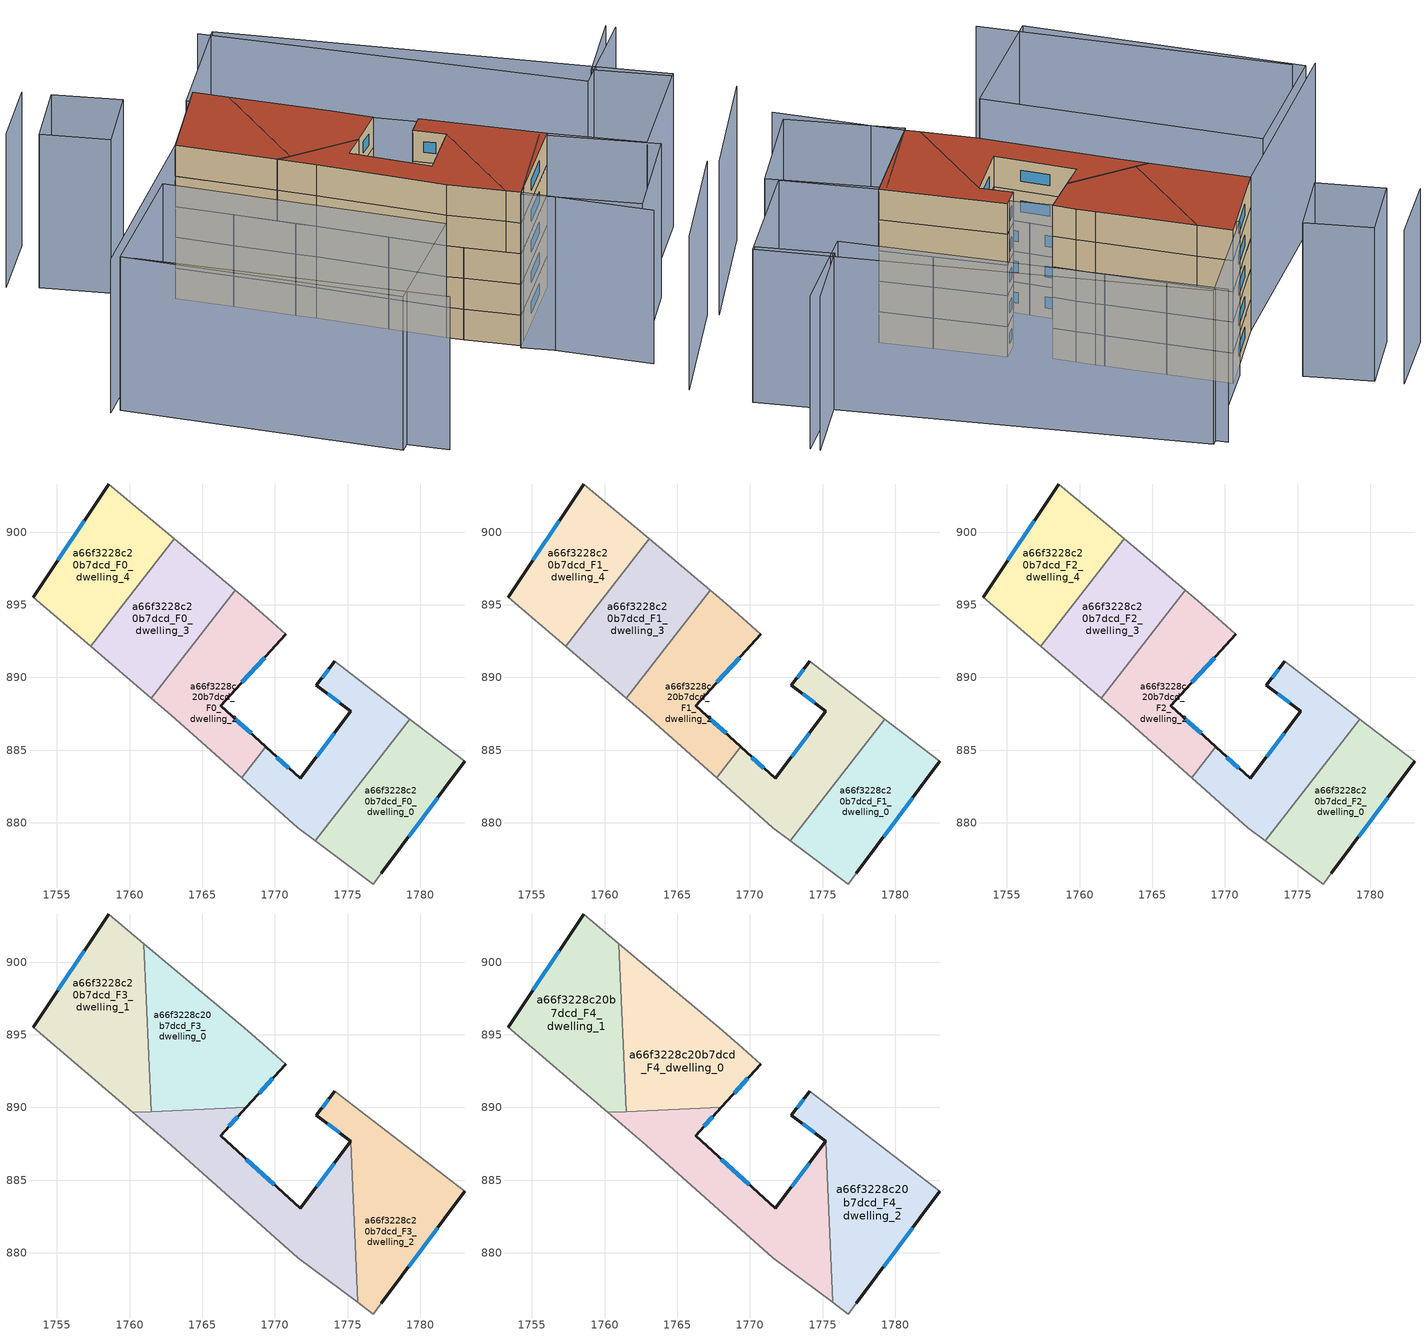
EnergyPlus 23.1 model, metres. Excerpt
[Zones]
a66f3228c20b7dcd_F0_dwelling_0
 floor ground (EU_floor_Construction): 1783.06,884.23 1777.33,876.52 1776.78,875.79 1772.77,878.77 1779.28,887.13 z0
 wall outside (EU_wall_Construction): 1777.33,876.52 1783.06,884.23 z0:3
 wall adiabatic (EU_wall_Construction): 1772.77,878.77 1776.78,875.79 1777.33,876.52 / 1783.06,884.23 1779.28,887.13 z0:3
 wall to a66f3228c20b7dcd_F0_dwelling_1 (EU_wall_Construction): 1779.28,887.13 1772.77,878.77 z0:3
 window (EU_Window_Construction): 1779.19,879.02 1781.2,881.72 z0.98:2.02
a66f3228c20b7dcd_F0_dwelling_1
 floor ground (EU_floor_Construction): 1779.28,887.13 1772.77,878.77 1771.57,879.67 1767.71,883.1 1769.37,885.22 1771.73,883.06 1775.22,887.67 1772.85,889.46 1774.11,891.12 z0
 wall outside (EU_wall_Construction): 1774.11,891.12 1772.85,889.46 1775.22,887.67 1771.73,883.06 1769.37,885.22 z0:3
 wall adiabatic (EU_wall_Construction): 1779.28,887.13 1774.11,891.12 / 1767.71,883.1 1771.57,879.67 1772.77,878.77 z0:3
 wall to a66f3228c20b7dcd_F0_dwelling_2 (EU_wall_Construction): 1769.37,885.22 1767.71,883.1 z0:3
 window (EU_Window_Construction): 1774.09,886.17 1772.87,884.56 / 1773.62,888.87 1774.45,888.25 / 1773.7,890.58 1773.26,890 / 1770.96,883.76 1770.14,884.52 z0.98:2.02
a66f3228c20b7dcd_F0_dwelling_2
 floor ground (EU_floor_Construction): 1769.21,894.37 1770.75,892.97 1766.26,888.07 1769.37,885.22 1767.71,883.1 1762.85,887.42 1761.49,888.58 1767.28,896 1767.89,895.49 z0
 wall outside (EU_wall_Construction): 1769.37,885.22 1766.26,888.07 1770.75,892.97 z0:3
 wall adiabatic (EU_wall_Construction): 1770.75,892.97 1769.21,894.37 1767.89,895.49 1767.28,896 / 1761.49,888.58 1762.85,887.42 1767.71,883.1 z0:3
 wall to a66f3228c20b7dcd_F0_dwelling_3 (EU_wall_Construction): 1767.28,896 1761.49,888.58 z0:3
 window (EU_Window_Construction): 1767.72,889.66 1769.29,891.37 / 1768.36,886.15 1767.27,887.14 z0.98:2.02
a66f3228c20b7dcd_F0_dwelling_3
 floor ground (EU_floor_Construction): 1767.28,896 1761.49,888.58 1757.31,892.15 1763.06,899.54 z0
 wall adiabatic (EU_wall_Construction): 1757.31,892.15 1761.49,888.58 / 1767.28,896 1763.06,899.54 z0:3
 wall to a66f3228c20b7dcd_F0_dwelling_4 (EU_wall_Construction): 1763.06,899.54 1757.31,892.15 z0:3
a66f3228c20b7dcd_F0_dwelling_4
 floor ground (EU_floor_Construction): 1763.06,899.54 1757.31,892.15 1753.37,895.52 1758.55,903.32 z0
 wall outside (EU_wall_Construction): 1758.55,903.32 1753.37,895.52 z0:3
 wall adiabatic (EU_wall_Construction): 1753.37,895.52 1757.31,892.15 / 1763.06,899.54 1758.55,903.32 z0:3
 window (EU_Window_Construction): 1756.87,900.78 1755.06,898.05 z0.98:2.02
a66f3228c20b7dcd_F1_dwelling_0
 floor to a66f3228c20b7dcd_F0_dwelling_0 (EU_floor_Construction): 1783.06,884.23 1777.33,876.52 1776.78,875.79 1772.77,878.77 1779.28,887.13 z3
 wall outside (EU_wall_Construction): 1777.33,876.52 1783.06,884.23 z3:6
 wall adiabatic (EU_wall_Construction): 1772.77,878.77 1776.78,875.79 1777.33,876.52 / 1783.06,884.23 1779.28,887.13 z3:6
 wall to a66f3228c20b7dcd_F1_dwelling_1 (EU_wall_Construction): 1779.28,887.13 1772.77,878.77 z3:6
 window (EU_Window_Construction): 1779.19,879.02 1781.2,881.72 z3.98:5.02
a66f3228c20b7dcd_F1_dwelling_1
 floor to a66f3228c20b7dcd_F0_dwelling_1 (EU_floor_Construction): 1779.28,887.13 1772.77,878.77 1771.57,879.67 1767.71,883.1 1769.37,885.22 1771.73,883.06 1775.22,887.67 1772.85,889.46 1774.11,891.12 z3
 wall outside (EU_wall_Construction): 1774.11,891.12 1772.85,889.46 1775.22,887.67 1771.73,883.06 1769.37,885.22 z3:6
 wall adiabatic (EU_wall_Construction): 1779.28,887.13 1774.11,891.12 / 1767.71,883.1 1771.57,879.67 1772.77,878.77 z3:6
 wall to a66f3228c20b7dcd_F1_dwelling_2 (EU_wall_Construction): 1769.37,885.22 1767.71,883.1 z3:6
 window (EU_Window_Construction): 1774.09,886.17 1772.87,884.56 / 1773.62,888.87 1774.45,888.25 / 1773.7,890.58 1773.26,890 / 1770.96,883.76 1770.14,884.52 z3.98:5.02
a66f3228c20b7dcd_F1_dwelling_2
 floor to a66f3228c20b7dcd_F0_dwelling_2 (EU_floor_Construction): 1769.21,894.37 1770.75,892.97 1766.26,888.07 1769.37,885.22 1767.71,883.1 1762.85,887.42 1761.49,888.58 1767.28,896 1767.89,895.49 z3
 wall outside (EU_wall_Construction): 1769.37,885.22 1766.26,888.07 1770.75,892.97 z3:6
 wall adiabatic (EU_wall_Construction): 1770.75,892.97 1769.21,894.37 1767.89,895.49 1767.28,896 / 1761.49,888.58 1762.85,887.42 1767.71,883.1 z3:6
 wall to a66f3228c20b7dcd_F1_dwelling_3 (EU_wall_Construction): 1767.28,896 1761.49,888.58 z3:6
 window (EU_Window_Construction): 1767.72,889.66 1769.29,891.37 / 1768.36,886.15 1767.27,887.14 z3.98:5.02
a66f3228c20b7dcd_F1_dwelling_3
 floor to a66f3228c20b7dcd_F0_dwelling_3 (EU_floor_Construction): 1767.28,896 1761.49,888.58 1757.31,892.15 1763.06,899.54 z3
 wall adiabatic (EU_wall_Construction): 1757.31,892.15 1761.49,888.58 / 1767.28,896 1763.06,899.54 z3:6
 wall to a66f3228c20b7dcd_F1_dwelling_4 (EU_wall_Construction): 1763.06,899.54 1757.31,892.15 z3:6
a66f3228c20b7dcd_F1_dwelling_4
 floor to a66f3228c20b7dcd_F0_dwelling_4 (EU_floor_Construction): 1763.06,899.54 1757.31,892.15 1753.37,895.52 1758.55,903.32 z3
 wall outside (EU_wall_Construction): 1758.55,903.32 1753.37,895.52 z3:6
 wall adiabatic (EU_wall_Construction): 1753.37,895.52 1757.31,892.15 / 1763.06,899.54 1758.55,903.32 z3:6
 window (EU_Window_Construction): 1756.87,900.78 1755.06,898.05 z3.98:5.02
a66f3228c20b7dcd_F2_dwelling_0
 floor to a66f3228c20b7dcd_F1_dwelling_0 (EU_floor_Construction): 1783.06,884.23 1777.33,876.52 1776.78,875.79 1772.77,878.77 1779.28,887.13 z6
 wall outside (EU_wall_Construction): 1777.33,876.52 1783.06,884.23 z6:9
 wall adiabatic (EU_wall_Construction): 1772.77,878.77 1776.78,875.79 1777.33,876.52 / 1783.06,884.23 1779.28,887.13 z6:9
 wall to a66f3228c20b7dcd_F2_dwelling_1 (EU_wall_Construction): 1779.28,887.13 1772.77,878.77 z6:9
 window (EU_Window_Construction): 1779.19,879.02 1781.2,881.72 z6.98:8.02
a66f3228c20b7dcd_F2_dwelling_1
 floor to a66f3228c20b7dcd_F1_dwelling_1 (EU_floor_Construction): 1779.28,887.13 1772.77,878.77 1771.57,879.67 1767.71,883.1 1769.37,885.22 1771.73,883.06 1775.22,887.67 1772.85,889.46 1774.11,891.12 z6
 wall outside (EU_wall_Construction): 1774.11,891.12 1772.85,889.46 1775.22,887.67 1771.73,883.06 1769.37,885.22 z6:9
 wall adiabatic (EU_wall_Construction): 1779.28,887.13 1774.11,891.12 / 1767.71,883.1 1771.57,879.67 1772.77,878.77 z6:9
 wall to a66f3228c20b7dcd_F2_dwelling_2 (EU_wall_Construction): 1769.37,885.22 1767.71,883.1 z6:9
 window (EU_Window_Construction): 1774.09,886.17 1772.87,884.56 / 1773.62,888.87 1774.45,888.25 / 1773.7,890.58 1773.26,890 / 1770.96,883.76 1770.14,884.52 z6.98:8.02
a66f3228c20b7dcd_F2_dwelling_2
 floor to a66f3228c20b7dcd_F1_dwelling_2 (EU_floor_Construction): 1769.21,894.37 1770.75,892.97 1766.26,888.07 1769.37,885.22 1767.71,883.1 1762.85,887.42 1761.49,888.58 1767.28,896 1767.89,895.49 z6
 wall outside (EU_wall_Construction): 1769.37,885.22 1766.26,888.07 1770.75,892.97 z6:9
 wall adiabatic (EU_wall_Construction): 1770.75,892.97 1769.21,894.37 1767.89,895.49 1767.28,896 / 1761.49,888.58 1762.85,887.42 1767.71,883.1 z6:9
 wall to a66f3228c20b7dcd_F2_dwelling_3 (EU_wall_Construction): 1767.28,896 1761.49,888.58 z6:9
 window (EU_Window_Construction): 1767.72,889.66 1769.29,891.37 / 1768.36,886.15 1767.27,887.14 z6.98:8.02
a66f3228c20b7dcd_F2_dwelling_3
 floor to a66f3228c20b7dcd_F1_dwelling_3 (EU_floor_Construction): 1767.28,896 1761.49,888.58 1757.31,892.15 1763.06,899.54 z6
 wall adiabatic (EU_wall_Construction): 1757.31,892.15 1761.49,888.58 / 1767.28,896 1763.06,899.54 z6:9
 wall to a66f3228c20b7dcd_F2_dwelling_4 (EU_wall_Construction): 1763.06,899.54 1757.31,892.15 z6:9
a66f3228c20b7dcd_F2_dwelling_4
 floor to a66f3228c20b7dcd_F1_dwelling_4 (EU_floor_Construction): 1763.06,899.54 1757.31,892.15 1753.37,895.52 1758.55,903.32 z6
 wall outside (EU_wall_Construction): 1758.55,903.32 1753.37,895.52 z6:9
 wall adiabatic (EU_wall_Construction): 1753.37,895.52 1757.31,892.15 / 1763.06,899.54 1758.55,903.32 z6:9
 window (EU_Window_Construction): 1756.87,900.78 1755.06,898.05 z6.98:8.02
a66f3228c20b7dcd_F3_dwelling_0
 floor to a66f3228c20b7dcd_F2_dwelling_3 (EU_floor_Construction): 1767.28,896 1762.42,889.76 1761.49,889.72 1761.17,897.1 1763.06,899.54 z9
 floor to a66f3228c20b7dcd_F2_dwelling_2 (EU_floor_Construction): 1769.21,894.37 1770.75,892.97 1768.03,890 1762.42,889.76 1767.28,896 1767.89,895.49 z9
 floor to a66f3228c20b7dcd_F2_dwelling_4 (EU_floor_Construction): 1763.06,899.54 1761.17,897.1 1760.99,901.27 z9
 wall outside (EU_wall_Construction): 1768.03,890 1770.75,892.97 z9:12
 wall to a66f3228c20b7dcd_F3_dwelling_1 (EU_wall_Construction): 1760.99,901.27 1761.49,889.72 z9:12
 wall adiabatic (EU_wall_Construction): 1770.75,892.97 1769.21,894.37 1767.89,895.49 1760.99,901.27 z9:12
 wall to a66f3228c20b7dcd_F3_dwelling_3 (EU_wall_Construction): 1761.49,889.72 1768.03,890 z9:12
 window (EU_Window_Construction): 1768.92,890.97 1769.87,892 z9.98:11.02
a66f3228c20b7dcd_F3_dwelling_1
 floor to a66f3228c20b7dcd_F2_dwelling_4 (EU_floor_Construction): 1760.99,901.27 1761.17,897.1 1757.31,892.15 1753.37,895.52 1758.55,903.32 z9
 floor to a66f3228c20b7dcd_F2_dwelling_3 (EU_floor_Construction): 1761.17,897.1 1761.49,889.72 1760.22,889.66 1757.31,892.15 z9
 wall outside (EU_wall_Construction): 1758.55,903.32 1753.37,895.52 z9:12
 wall adiabatic (EU_wall_Construction): 1753.37,895.52 1760.22,889.66 / 1760.99,901.27 1758.55,903.32 z9:12
 wall to a66f3228c20b7dcd_F3_dwelling_3 (EU_wall_Construction): 1760.22,889.66 1761.49,889.72 z9:12
 window (EU_Window_Construction): 1756.87,900.78 1755.06,898.05 z9.98:11.02
a66f3228c20b7dcd_F3_dwelling_2
 floor to a66f3228c20b7dcd_F2_dwelling_0 (EU_floor_Construction): 1783.06,884.23 1777.33,876.52 1776.78,875.79 1775.7,876.59 1775.46,882.22 1779.28,887.13 z9
 floor to a66f3228c20b7dcd_F2_dwelling_1 (EU_floor_Construction): 1779.28,887.13 1775.46,882.22 1775.22,887.67 1772.85,889.46 1774.11,891.12 z9
 wall outside (EU_wall_Construction): 1774.11,891.12 1772.85,889.46 1775.22,887.67 / 1777.33,876.52 1783.06,884.23 z9:12
 wall adiabatic (EU_wall_Construction): 1775.7,876.59 1776.78,875.79 1777.33,876.52 / 1783.06,884.23 1774.11,891.12 z9:12
 wall to a66f3228c20b7dcd_F3_dwelling_3 (EU_wall_Construction): 1775.22,887.67 1775.7,876.59 z9:12
 window (EU_Window_Construction): 1773.62,888.87 1774.45,888.25 / 1773.7,890.58 1773.26,890 / 1779.19,879.02 1781.2,881.72 z9.98:11.02
a66f3228c20b7dcd_F3_dwelling_3
 floor to a66f3228c20b7dcd_F2_dwelling_1 (EU_floor_Construction): 1775.22,887.67 1775.46,882.22 1772.77,878.77 1771.57,879.67 1767.71,883.1 1769.37,885.22 1771.73,883.06 z9
 floor to a66f3228c20b7dcd_F2_dwelling_0 (EU_floor_Construction): 1775.46,882.22 1775.7,876.59 1772.77,878.77 z9
 floor to a66f3228c20b7dcd_F2_dwelling_2 (EU_floor_Construction): 1768.03,890 1766.26,888.07 1769.37,885.22 1767.71,883.1 1762.85,887.42 1761.49,888.58 1762.42,889.76 z9
 floor to a66f3228c20b7dcd_F2_dwelling_3 (EU_floor_Construction): 1762.42,889.76 1761.49,888.58 1760.22,889.66 z9
 wall outside (EU_wall_Construction): 1775.22,887.67 1771.73,883.06 1766.26,888.07 1768.03,890 z9:12
 wall adiabatic (EU_wall_Construction): 1760.22,889.66 1762.85,887.42 1771.57,879.67 1775.7,876.59 z9:12
 window (EU_Window_Construction): 1769.95,884.69 1768.04,886.44 / 1774.09,886.17 1772.87,884.56 / 1766.84,888.7 1767.46,889.37 z9.98:11.02
a66f3228c20b7dcd_F4_dwelling_0
 floor to a66f3228c20b7dcd_F3_dwelling_0 (EU_floor_Construction): 1767.89,895.49 1769.21,894.37 1770.75,892.97 1768.03,890 1761.49,889.72 1760.99,901.27 z12
 wall outside (EU_wall_Construction): 1768.03,890 1770.75,892.97 z12:15
 wall to a66f3228c20b7dcd_F4_dwelling_1 (EU_wall_Construction): 1760.99,901.27 1761.49,889.72 z12:15
 wall adiabatic (EU_wall_Construction): 1770.75,892.97 1769.21,894.37 1767.89,895.49 1760.99,901.27 z12:15
 wall to a66f3228c20b7dcd_F4_dwelling_3 (EU_wall_Construction): 1761.49,889.72 1768.03,890 z12:15
 window (EU_Window_Construction): 1768.92,890.97 1769.87,892 z12.98:14.02
 roof outside (EU_roof_Construction): 1768.03,890 1770.75,892.97 1769.21,894.37 1767.89,895.49 1760.99,901.27 1761.49,889.72 z15
a66f3228c20b7dcd_F4_dwelling_1
 floor to a66f3228c20b7dcd_F3_dwelling_1 (EU_floor_Construction): 1760.99,901.27 1761.49,889.72 1760.22,889.66 1753.37,895.52 1758.55,903.32 z12
 wall outside (EU_wall_Construction): 1758.55,903.32 1753.37,895.52 z12:15
 wall adiabatic (EU_wall_Construction): 1753.37,895.52 1760.22,889.66 / 1760.99,901.27 1758.55,903.32 z12:15
 wall to a66f3228c20b7dcd_F4_dwelling_3 (EU_wall_Construction): 1760.22,889.66 1761.49,889.72 z12:15
 window (EU_Window_Construction): 1756.87,900.78 1755.06,898.05 z12.98:14.02
 roof outside (EU_roof_Construction): 1761.49,889.72 1760.99,901.27 1758.55,903.32 1753.37,895.52 1760.22,889.66 z15
a66f3228c20b7dcd_F4_dwelling_2
 floor to a66f3228c20b7dcd_F3_dwelling_2 (EU_floor_Construction): 1783.06,884.23 1777.33,876.52 1776.78,875.79 1775.7,876.59 1775.22,887.67 1772.85,889.46 1774.11,891.12 z12
 wall outside (EU_wall_Construction): 1774.11,891.12 1772.85,889.46 1775.22,887.67 / 1777.33,876.52 1783.06,884.23 z12:15
 wall adiabatic (EU_wall_Construction): 1775.7,876.59 1776.78,875.79 1777.33,876.52 / 1783.06,884.23 1774.11,891.12 z12:15
 wall to a66f3228c20b7dcd_F4_dwelling_3 (EU_wall_Construction): 1775.22,887.67 1775.7,876.59 z12:15
 window (EU_Window_Construction): 1773.62,888.87 1774.45,888.25 / 1773.7,890.58 1773.26,890 / 1779.19,879.02 1781.2,881.72 z12.98:14.02
 roof outside (EU_roof_Construction): 1777.33,876.52 1783.06,884.23 1774.11,891.12 1772.85,889.46 1775.22,887.67 1775.7,876.59 1776.78,875.79 z15
a66f3228c20b7dcd_F4_dwelling_3
 floor to a66f3228c20b7dcd_F3_dwelling_3 (EU_floor_Construction): 1775.22,887.67 1775.7,876.59 1771.57,879.67 1762.85,887.42 1760.22,889.66 1768.03,890 1766.26,888.07 1771.73,883.06 z12
 wall outside (EU_wall_Construction): 1775.22,887.67 1771.73,883.06 1766.26,888.07 1768.03,890 z12:15
 wall adiabatic (EU_wall_Construction): 1760.22,889.66 1762.85,887.42 1771.57,879.67 1775.7,876.59 z12:15
 window (EU_Window_Construction): 1769.95,884.69 1768.04,886.44 / 1774.09,886.17 1772.87,884.56 / 1766.84,888.7 1767.46,889.37 z12.98:14.02
 roof outside (EU_roof_Construction): 1775.7,876.59 1775.22,887.67 1771.73,883.06 1766.26,888.07 1768.03,890 1760.22,889.66 1762.85,887.42 1771.57,879.67 z15
shading: 1786.62,862.9 1793.42,874.1 / 1741.94,879.13 1763.67,861.8 / 1740.06,879.72 1753.37,895.52 / 1753.37,895.52 1785.74,868.23 / 1745.3,909.37 1741.05,903.34 / 1796.87,888.95 1791.13,892.79 / 1791.13,892.79 1795.41,899.2 / 1796.1,898.67 1790.02,891.05 / 1790.02,891.05 1763.2,912.46 / 1785.39,869.71 1776.59,875.49 / 1776.59,875.49 1782.36,884.28 / 1782.36,884.28 1791.16,878.49 / 1791.16,878.49 1785.39,869.71 / 1749.59,889.83 1768.68,873.46 / 1768.68,873.46 1760.07,863.42 / 1760.07,863.42 1740.98,879.78 / 1740.98,879.78 1749.59,889.83 / 1764.45,912.21 1797.2,889.24 / 1797.2,889.24 1790.18,879.23 / 1790.18,879.23 1757.43,902.2 / 1757.43,902.2 1764.45,912.21 / 1752.61,904.58 1748.78,898.69 / 1748.78,898.69 1743.58,902.08 / 1743.58,902.08 1747.41,907.96 / 1747.41,907.96 1752.61,904.58 z0:15
[Building]
EU S2 Campaign: North Axis=0; Terrain=City; Solar Distribution=FullExterior
[Site:Location]
Bologna: Latitude=44.5; Longitude=11.25; Time Zone=1; Elevation=37
[SizingPeriod:WeatherFileDays]
AnnualSizingPeriod: Begin Month=1; Begin Day of Month=1; End Month=12; End Day of Month=31; Day of Week for Start Day=Monday; Use Weather File Daylight Saving Period=No; Use Weather File Rain and Snow Indicators=No
[MATERIAL]
EU_InternalMass_Material: Roughness=MediumRough; Thickness=0.1; Conductivity=1; Density=1800; Specific Heat=900; Thermal Absorptance=0.9; Solar Absorptance=0.7; Visible Absorptance=0.7
[MATERIAL:NOMASS] Roughness=MediumRough; Thermal Absorptance=0.9; Solar Absorptance=0.7; Visible Absorptance=0.7
Name | Thermal Resistance
EU_wall_NoMass | 0.905828
EU_roof_NoMass | 0.37593
EU_floor_NoMass | 0.67114
[WINDOWMATERIAL:SIMPLEGLAZINGSYSTEM]
EU_Window_SimpleGlazing: UFactor=4.52486; Solar Heat Gain Coefficient=0.85; Visible Transmittance=0.85
[CONSTRUCTION]
EU_wall_Construction: EU_wall_NoMass
EU_roof_Construction: EU_roof_NoMass
EU_floor_Construction: EU_floor_NoMass
EU_Window_Construction: EU_Window_SimpleGlazing
EU_InternalMass_Construction: EU_InternalMass_Material
[ZONE] Type=1; Multiplier=1; Ceiling Height=autocalculate; Floor Area=autocalculate; Part of Total Floor Area=Yes
Name | Volume
a66f3228c20b7dcd_F0_dwelling_0; a66f3228c20b7dcd_F1_dwelling_0; a66f3228c20b7dcd_F2_dwelling_0 | 154.805
a66f3228c20b7dcd_F3_dwelling_0; a66f3228c20b7dcd_F4_dwelling_0 | 192.405
a66f3228c20b7dcd_F0_dwelling_1; a66f3228c20b7dcd_F1_dwelling_1; a66f3228c20b7dcd_F2_dwelling_1 | 154.806
a66f3228c20b7dcd_F3_dwelling_1; a66f3228c20b7dcd_F4_dwelling_1 | 192.401
a66f3228c20b7dcd_F0_dwelling_2; a66f3228c20b7dcd_F1_dwelling_2; a66f3228c20b7dcd_F2_dwelling_2 | 154.792
a66f3228c20b7dcd_F3_dwelling_2; a66f3228c20b7dcd_F4_dwelling_2 | 193.206
a66f3228c20b7dcd_F0_dwelling_3; a66f3228c20b7dcd_F1_dwelling_3; a66f3228c20b7dcd_F2_dwelling_3 | 154.819
a66f3228c20b7dcd_F3_dwelling_3; a66f3228c20b7dcd_F4_dwelling_3 | 196.005
a66f3228c20b7dcd_F0_dwelling_4; a66f3228c20b7dcd_F1_dwelling_4; a66f3228c20b7dcd_F2_dwelling_4 | 154.804
[INTERNALMASS] Construction=EU_InternalMass_Construction
Name | Zone or ZoneList | Surface Area
a66f3228c20b7dcd_F0_dwelling_0_EU_InternalMass | a66f3228c20b7dcd_F0_dwelling_0 | 51.6019
a66f3228c20b7dcd_F0_dwelling_1_EU_InternalMass | a66f3228c20b7dcd_F0_dwelling_1 | 51.6019
a66f3228c20b7dcd_F0_dwelling_2_EU_InternalMass | a66f3228c20b7dcd_F0_dwelling_2 | 51.5972
a66f3228c20b7dcd_F0_dwelling_3_EU_InternalMass | a66f3228c20b7dcd_F0_dwelling_3 | 51.6059
a66f3228c20b7dcd_F0_dwelling_4_EU_InternalMass | a66f3228c20b7dcd_F0_dwelling_4 | 51.6013
a66f3228c20b7dcd_F1_dwelling_0_EU_InternalMass | a66f3228c20b7dcd_F1_dwelling_0 | 51.6019
a66f3228c20b7dcd_F1_dwelling_1_EU_InternalMass | a66f3228c20b7dcd_F1_dwelling_1 | 51.6019
a66f3228c20b7dcd_F1_dwelling_2_EU_InternalMass | a66f3228c20b7dcd_F1_dwelling_2 | 51.5972
a66f3228c20b7dcd_F1_dwelling_3_EU_InternalMass | a66f3228c20b7dcd_F1_dwelling_3 | 51.6059
a66f3228c20b7dcd_F1_dwelling_4_EU_InternalMass | a66f3228c20b7dcd_F1_dwelling_4 | 51.6013
a66f3228c20b7dcd_F2_dwelling_0_EU_InternalMass | a66f3228c20b7dcd_F2_dwelling_0 | 51.6019
a66f3228c20b7dcd_F2_dwelling_1_EU_InternalMass | a66f3228c20b7dcd_F2_dwelling_1 | 51.6019
a66f3228c20b7dcd_F2_dwelling_2_EU_InternalMass | a66f3228c20b7dcd_F2_dwelling_2 | 51.5972
a66f3228c20b7dcd_F2_dwelling_3_EU_InternalMass | a66f3228c20b7dcd_F2_dwelling_3 | 51.6059
a66f3228c20b7dcd_F2_dwelling_4_EU_InternalMass | a66f3228c20b7dcd_F2_dwelling_4 | 51.6013
a66f3228c20b7dcd_F3_dwelling_0_EU_InternalMass | a66f3228c20b7dcd_F3_dwelling_0 | 64.1353
a66f3228c20b7dcd_F3_dwelling_1_EU_InternalMass | a66f3228c20b7dcd_F3_dwelling_1 | 64.1338
a66f3228c20b7dcd_F3_dwelling_2_EU_InternalMass | a66f3228c20b7dcd_F3_dwelling_2 | 64.4022
a66f3228c20b7dcd_F3_dwelling_3_EU_InternalMass | a66f3228c20b7dcd_F3_dwelling_3 | 65.3351
a66f3228c20b7dcd_F4_dwelling_0_EU_InternalMass | a66f3228c20b7dcd_F4_dwelling_0 | 64.1353
a66f3228c20b7dcd_F4_dwelling_1_EU_InternalMass | a66f3228c20b7dcd_F4_dwelling_1 | 64.1338
a66f3228c20b7dcd_F4_dwelling_2_EU_InternalMass | a66f3228c20b7dcd_F4_dwelling_2 | 64.4022
a66f3228c20b7dcd_F4_dwelling_3_EU_InternalMass | a66f3228c20b7dcd_F4_dwelling_3 | 65.3351
[OTHEREQUIPMENT] Fuel Type=Electricity; Design Level Calculation Method=Watts/Area; Power per Zone Floor Area=1; Fraction Latent=0; Fraction Radiant=0; Fraction Lost=0; Carbon Dioxide Generation Rate=0; EndUse Subcategory=EU_Step8_InternalGains
Name | Zone or ZoneList or Space or SpaceList | Schedule
EU_Step8_InternalGain_a66f3228c20b7dcd_F0_dwelling_0_f000 | a66f3228c20b7dcd_F0_dwelling_0 | EU_Step8_GainSchedule_a66f3228c20b7dcd_F0_dwelling_0_f000
EU_Step8_InternalGain_a66f3228c20b7dcd_F0_dwelling_1_f000 | a66f3228c20b7dcd_F0_dwelling_1 | EU_Step8_GainSchedule_a66f3228c20b7dcd_F0_dwelling_1_f000
EU_Step8_InternalGain_a66f3228c20b7dcd_F0_dwelling_2_f000 | a66f3228c20b7dcd_F0_dwelling_2 | EU_Step8_GainSchedule_a66f3228c20b7dcd_F0_dwelling_2_f000
EU_Step8_InternalGain_a66f3228c20b7dcd_F0_dwelling_3_f000 | a66f3228c20b7dcd_F0_dwelling_3 | EU_Step8_GainSchedule_a66f3228c20b7dcd_F0_dwelling_3_f000
EU_Step8_InternalGain_a66f3228c20b7dcd_F0_dwelling_4_f000 | a66f3228c20b7dcd_F0_dwelling_4 | EU_Step8_GainSchedule_a66f3228c20b7dcd_F0_dwelling_4_f000
EU_Step8_InternalGain_a66f3228c20b7dcd_F1_dwelling_0_f000 | a66f3228c20b7dcd_F1_dwelling_0 | EU_Step8_GainSchedule_a66f3228c20b7dcd_F1_dwelling_0_f000
EU_Step8_InternalGain_a66f3228c20b7dcd_F1_dwelling_1_f000 | a66f3228c20b7dcd_F1_dwelling_1 | EU_Step8_GainSchedule_a66f3228c20b7dcd_F1_dwelling_1_f000
EU_Step8_InternalGain_a66f3228c20b7dcd_F1_dwelling_2_f000 | a66f3228c20b7dcd_F1_dwelling_2 | EU_Step8_GainSchedule_a66f3228c20b7dcd_F1_dwelling_2_f000
EU_Step8_InternalGain_a66f3228c20b7dcd_F1_dwelling_3_f000 | a66f3228c20b7dcd_F1_dwelling_3 | EU_Step8_GainSchedule_a66f3228c20b7dcd_F1_dwelling_3_f000
EU_Step8_InternalGain_a66f3228c20b7dcd_F1_dwelling_4_f000 | a66f3228c20b7dcd_F1_dwelling_4 | EU_Step8_GainSchedule_a66f3228c20b7dcd_F1_dwelling_4_f000
EU_Step8_InternalGain_a66f3228c20b7dcd_F2_dwelling_0_f000 | a66f3228c20b7dcd_F2_dwelling_0 | EU_Step8_GainSchedule_a66f3228c20b7dcd_F2_dwelling_0_f000
EU_Step8_InternalGain_a66f3228c20b7dcd_F2_dwelling_1_f000 | a66f3228c20b7dcd_F2_dwelling_1 | EU_Step8_GainSchedule_a66f3228c20b7dcd_F2_dwelling_1_f000
EU_Step8_InternalGain_a66f3228c20b7dcd_F2_dwelling_2_f000 | a66f3228c20b7dcd_F2_dwelling_2 | EU_Step8_GainSchedule_a66f3228c20b7dcd_F2_dwelling_2_f000
EU_Step8_InternalGain_a66f3228c20b7dcd_F2_dwelling_3_f000 | a66f3228c20b7dcd_F2_dwelling_3 | EU_Step8_GainSchedule_a66f3228c20b7dcd_F2_dwelling_3_f000
EU_Step8_InternalGain_a66f3228c20b7dcd_F2_dwelling_4_f000 | a66f3228c20b7dcd_F2_dwelling_4 | EU_Step8_GainSchedule_a66f3228c20b7dcd_F2_dwelling_4_f000
EU_Step8_InternalGain_a66f3228c20b7dcd_F3_dwelling_0_f000 | a66f3228c20b7dcd_F3_dwelling_0 | EU_Step8_GainSchedule_a66f3228c20b7dcd_F3_dwelling_0_f000
EU_Step8_InternalGain_a66f3228c20b7dcd_F3_dwelling_1_f000 | a66f3228c20b7dcd_F3_dwelling_1 | EU_Step8_GainSchedule_a66f3228c20b7dcd_F3_dwelling_1_f000
EU_Step8_InternalGain_a66f3228c20b7dcd_F3_dwelling_2_f000 | a66f3228c20b7dcd_F3_dwelling_2 | EU_Step8_GainSchedule_a66f3228c20b7dcd_F3_dwelling_2_f000
EU_Step8_InternalGain_a66f3228c20b7dcd_F3_dwelling_3_f000 | a66f3228c20b7dcd_F3_dwelling_3 | EU_Step8_GainSchedule_a66f3228c20b7dcd_F3_dwelling_3_f000
EU_Step8_InternalGain_a66f3228c20b7dcd_F4_dwelling_0_f000 | a66f3228c20b7dcd_F4_dwelling_0 | EU_Step8_GainSchedule_a66f3228c20b7dcd_F4_dwelling_0_f000
EU_Step8_InternalGain_a66f3228c20b7dcd_F4_dwelling_1_f000 | a66f3228c20b7dcd_F4_dwelling_1 | EU_Step8_GainSchedule_a66f3228c20b7dcd_F4_dwelling_1_f000
EU_Step8_InternalGain_a66f3228c20b7dcd_F4_dwelling_2_f000 | a66f3228c20b7dcd_F4_dwelling_2 | EU_Step8_GainSchedule_a66f3228c20b7dcd_F4_dwelling_2_f000
EU_Step8_InternalGain_a66f3228c20b7dcd_F4_dwelling_3_f000 | a66f3228c20b7dcd_F4_dwelling_3 | EU_Step8_GainSchedule_a66f3228c20b7dcd_F4_dwelling_3_f000
[ZONEVENTILATION:DESIGNFLOWRATE] Schedule=EU_AlwaysOn; Design Flow Rate Calculation Method=AirChanges/Hour; Air Changes per Hour=0.73129; Ventilation Type=Natural; Fan Pressure Rise=0; Fan Total Efficiency=1; Constant Term Coefficient=1; Temperature Term Coefficient=0; Velocity Term Coefficient=0; Velocity Squared Term Coefficient=0; Minimum Indoor Temperature=-100; Maximum Indoor Temperature=100; Delta Temperature=-100; Minimum Outdoor Temperature=-100; Maximum Outdoor Temperature=100; Maximum Wind Speed=40
Name | Zone or ZoneList or Space or SpaceList
EU_ConstantAir_a66f3228c20b7dcd_F0_dwelling_0 | a66f3228c20b7dcd_F0_dwelling_0
EU_ConstantAir_a66f3228c20b7dcd_F0_dwelling_1 | a66f3228c20b7dcd_F0_dwelling_1
EU_ConstantAir_a66f3228c20b7dcd_F0_dwelling_2 | a66f3228c20b7dcd_F0_dwelling_2
EU_ConstantAir_a66f3228c20b7dcd_F0_dwelling_3 | a66f3228c20b7dcd_F0_dwelling_3
EU_ConstantAir_a66f3228c20b7dcd_F0_dwelling_4 | a66f3228c20b7dcd_F0_dwelling_4
EU_ConstantAir_a66f3228c20b7dcd_F1_dwelling_0 | a66f3228c20b7dcd_F1_dwelling_0
EU_ConstantAir_a66f3228c20b7dcd_F1_dwelling_1 | a66f3228c20b7dcd_F1_dwelling_1
EU_ConstantAir_a66f3228c20b7dcd_F1_dwelling_2 | a66f3228c20b7dcd_F1_dwelling_2
EU_ConstantAir_a66f3228c20b7dcd_F1_dwelling_3 | a66f3228c20b7dcd_F1_dwelling_3
EU_ConstantAir_a66f3228c20b7dcd_F1_dwelling_4 | a66f3228c20b7dcd_F1_dwelling_4
EU_ConstantAir_a66f3228c20b7dcd_F2_dwelling_0 | a66f3228c20b7dcd_F2_dwelling_0
EU_ConstantAir_a66f3228c20b7dcd_F2_dwelling_1 | a66f3228c20b7dcd_F2_dwelling_1
EU_ConstantAir_a66f3228c20b7dcd_F2_dwelling_2 | a66f3228c20b7dcd_F2_dwelling_2
EU_ConstantAir_a66f3228c20b7dcd_F2_dwelling_3 | a66f3228c20b7dcd_F2_dwelling_3
EU_ConstantAir_a66f3228c20b7dcd_F2_dwelling_4 | a66f3228c20b7dcd_F2_dwelling_4
EU_ConstantAir_a66f3228c20b7dcd_F3_dwelling_0 | a66f3228c20b7dcd_F3_dwelling_0
EU_ConstantAir_a66f3228c20b7dcd_F3_dwelling_1 | a66f3228c20b7dcd_F3_dwelling_1
EU_ConstantAir_a66f3228c20b7dcd_F3_dwelling_2 | a66f3228c20b7dcd_F3_dwelling_2
EU_ConstantAir_a66f3228c20b7dcd_F3_dwelling_3 | a66f3228c20b7dcd_F3_dwelling_3
EU_ConstantAir_a66f3228c20b7dcd_F4_dwelling_0 | a66f3228c20b7dcd_F4_dwelling_0
EU_ConstantAir_a66f3228c20b7dcd_F4_dwelling_1 | a66f3228c20b7dcd_F4_dwelling_1
EU_ConstantAir_a66f3228c20b7dcd_F4_dwelling_2 | a66f3228c20b7dcd_F4_dwelling_2
EU_ConstantAir_a66f3228c20b7dcd_F4_dwelling_3 | a66f3228c20b7dcd_F4_dwelling_3
[HVACTEMPLATE:THERMOSTAT] Constant Heating Setpoint=20; Constant Cooling Setpoint=50
EU_HeatOnly_a66f3228c20b7dcd_F0_dwelling_0; EU_HeatOnly_a66f3228c20b7dcd_F0_dwelling_1; EU_HeatOnly_a66f3228c20b7dcd_F0_dwelling_2; EU_HeatOnly_a66f3228c20b7dcd_F0_dwelling_3; EU_HeatOnly_a66f3228c20b7dcd_F0_dwelling_4; EU_HeatOnly_a66f3228c20b7dcd_F1_dwelling_0; EU_HeatOnly_a66f3228c20b7dcd_F1_dwelling_1; EU_HeatOnly_a66f3228c20b7dcd_F1_dwelling_2; EU_HeatOnly_a66f3228c20b7dcd_F1_dwelling_3; EU_HeatOnly_a66f3228c20b7dcd_F1_dwelling_4; EU_HeatOnly_a66f3228c20b7dcd_F2_dwelling_0; EU_HeatOnly_a66f3228c20b7dcd_F2_dwelling_1; EU_HeatOnly_a66f3228c20b7dcd_F2_dwelling_2; EU_HeatOnly_a66f3228c20b7dcd_F2_dwelling_3; EU_HeatOnly_a66f3228c20b7dcd_F2_dwelling_4; EU_HeatOnly_a66f3228c20b7dcd_F3_dwelling_0; EU_HeatOnly_a66f3228c20b7dcd_F3_dwelling_1; EU_HeatOnly_a66f3228c20b7dcd_F3_dwelling_2; EU_HeatOnly_a66f3228c20b7dcd_F3_dwelling_3; EU_HeatOnly_a66f3228c20b7dcd_F4_dwelling_0; EU_HeatOnly_a66f3228c20b7dcd_F4_dwelling_1; EU_HeatOnly_a66f3228c20b7dcd_F4_dwelling_2; EU_HeatOnly_a66f3228c20b7dcd_F4_dwelling_3
[HVACTEMPLATE:ZONE:IDEALLOADSAIRSYSTEM] System Availability Schedule=EU_AlwaysOn; Maximum Heating Supply Air Temperature=50; Minimum Cooling Supply Air Temperature=13; Maximum Heating Supply Air Humidity Ratio=0.0156; Minimum Cooling Supply Air Humidity Ratio=0.0077; Heating Limit=NoLimit; Cooling Limit=NoLimit; Heating Availability Schedule=EU_AlwaysOn; Cooling Availability Schedule=EU_CoolingOff; Dehumidification Control Type=ConstantSensibleHeatRatio; Cooling Sensible Heat Ratio=0.7; Dehumidification Setpoint=60; Humidification Control Type=None; Humidification Setpoint=30; Outdoor Air Method=None; Outdoor Air Flow Rate per Person=0.00944; Outdoor Air Flow Rate per Zone Floor Area=0; Outdoor Air Flow Rate per Zone=0; Demand Controlled Ventilation Type=None; Outdoor Air Economizer Type=NoEconomizer; Heat Recovery Type=None; Sensible Heat Recovery Effectiveness=0.7; Latent Heat Recovery Effectiveness=0.65
Name | Template Thermostat
a66f3228c20b7dcd_F0_dwelling_0 | EU_HeatOnly_a66f3228c20b7dcd_F0_dwelling_0
a66f3228c20b7dcd_F0_dwelling_1 | EU_HeatOnly_a66f3228c20b7dcd_F0_dwelling_1
a66f3228c20b7dcd_F0_dwelling_2 | EU_HeatOnly_a66f3228c20b7dcd_F0_dwelling_2
a66f3228c20b7dcd_F0_dwelling_3 | EU_HeatOnly_a66f3228c20b7dcd_F0_dwelling_3
a66f3228c20b7dcd_F0_dwelling_4 | EU_HeatOnly_a66f3228c20b7dcd_F0_dwelling_4
a66f3228c20b7dcd_F1_dwelling_0 | EU_HeatOnly_a66f3228c20b7dcd_F1_dwelling_0
a66f3228c20b7dcd_F1_dwelling_1 | EU_HeatOnly_a66f3228c20b7dcd_F1_dwelling_1
a66f3228c20b7dcd_F1_dwelling_2 | EU_HeatOnly_a66f3228c20b7dcd_F1_dwelling_2
a66f3228c20b7dcd_F1_dwelling_3 | EU_HeatOnly_a66f3228c20b7dcd_F1_dwelling_3
a66f3228c20b7dcd_F1_dwelling_4 | EU_HeatOnly_a66f3228c20b7dcd_F1_dwelling_4
a66f3228c20b7dcd_F2_dwelling_0 | EU_HeatOnly_a66f3228c20b7dcd_F2_dwelling_0
a66f3228c20b7dcd_F2_dwelling_1 | EU_HeatOnly_a66f3228c20b7dcd_F2_dwelling_1
a66f3228c20b7dcd_F2_dwelling_2 | EU_HeatOnly_a66f3228c20b7dcd_F2_dwelling_2
a66f3228c20b7dcd_F2_dwelling_3 | EU_HeatOnly_a66f3228c20b7dcd_F2_dwelling_3
a66f3228c20b7dcd_F2_dwelling_4 | EU_HeatOnly_a66f3228c20b7dcd_F2_dwelling_4
a66f3228c20b7dcd_F3_dwelling_0 | EU_HeatOnly_a66f3228c20b7dcd_F3_dwelling_0
a66f3228c20b7dcd_F3_dwelling_1 | EU_HeatOnly_a66f3228c20b7dcd_F3_dwelling_1
a66f3228c20b7dcd_F3_dwelling_2 | EU_HeatOnly_a66f3228c20b7dcd_F3_dwelling_2
a66f3228c20b7dcd_F3_dwelling_3 | EU_HeatOnly_a66f3228c20b7dcd_F3_dwelling_3
a66f3228c20b7dcd_F4_dwelling_0 | EU_HeatOnly_a66f3228c20b7dcd_F4_dwelling_0
a66f3228c20b7dcd_F4_dwelling_1 | EU_HeatOnly_a66f3228c20b7dcd_F4_dwelling_1
a66f3228c20b7dcd_F4_dwelling_2 | EU_HeatOnly_a66f3228c20b7dcd_F4_dwelling_2
a66f3228c20b7dcd_F4_dwelling_3 | EU_HeatOnly_a66f3228c20b7dcd_F4_dwelling_3
[SIZING:ZONE] Zone Cooling Design Supply Air Temperature Input Method=SupplyAirTemperature; Zone Cooling Design Supply Air Temperature=13; Zone Heating Design Supply Air Temperature Input Method=SupplyAirTemperature; Zone Heating Design Supply Air Temperature=50; Zone Cooling Design Supply Air Humidity Ratio=0.008; Zone Heating Design Supply Air Humidity Ratio=0.008; Cooling Design Air Flow Method=DesignDay; Cooling Design Air Flow Rate=0; Cooling Minimum Air Flow per Zone Floor Area=0.000762; Cooling Minimum Air Flow=0; Cooling Minimum Air Flow Fraction=0.2; Heating Design Air Flow Method=DesignDay; Heating Design Air Flow Rate=0; Heating Maximum Air Flow per Zone Floor Area=0.002032; Heating Maximum Air Flow=0.141576; Heating Maximum Air Flow Fraction=0.3; Account for Dedicated Outdoor Air System=No; Dedicated Outdoor Air System Control Strategy=NeutralSupplyAir; Dedicated Outdoor Air Low Setpoint Temperature for Design=autosize; Dedicated Outdoor Air High Setpoint Temperature for Design=autosize; Zone Load Sizing Method=Sensible Load Only No Latent Load; Zone Latent Cooling Design Supply Air Humidity Ratio Input Method=HumidityRatioDifference; Zone Cooling Design Supply Air Humidity Ratio Difference=0.005; Zone Latent Heating Design Supply Air Humidity Ratio Input Method=HumidityRatioDifference; Zone Humidification Design Supply Air Humidity Ratio Difference=0.005
a66f3228c20b7dcd_F0_dwelling_0; a66f3228c20b7dcd_F0_dwelling_1; a66f3228c20b7dcd_F0_dwelling_2; a66f3228c20b7dcd_F0_dwelling_3; a66f3228c20b7dcd_F0_dwelling_4; a66f3228c20b7dcd_F1_dwelling_0; a66f3228c20b7dcd_F1_dwelling_1; a66f3228c20b7dcd_F1_dwelling_2; a66f3228c20b7dcd_F1_dwelling_3; a66f3228c20b7dcd_F1_dwelling_4; a66f3228c20b7dcd_F2_dwelling_0; a66f3228c20b7dcd_F2_dwelling_1; a66f3228c20b7dcd_F2_dwelling_2; a66f3228c20b7dcd_F2_dwelling_3; a66f3228c20b7dcd_F2_dwelling_4; a66f3228c20b7dcd_F3_dwelling_0; a66f3228c20b7dcd_F3_dwelling_1; a66f3228c20b7dcd_F3_dwelling_2; a66f3228c20b7dcd_F3_dwelling_3; a66f3228c20b7dcd_F4_dwelling_0; a66f3228c20b7dcd_F4_dwelling_1; a66f3228c20b7dcd_F4_dwelling_2; a66f3228c20b7dcd_F4_dwelling_3
[SCHEDULE:CONSTANT]
Name | Hourly Value
EU_AlwaysOn | 1
EU_CoolingOff | 0
[SCHEDULE:FILE] Column Number=1; Rows to Skip at Top=0; Number of Hours of Data=8760; Column Separator=Comma; Interpolate to Timestep=No; Minutes per Item=60; Adjust Schedule for Daylight Savings=Yes
Name | File
EU_Step8_GainSchedule_a66f3228c20b7dcd_F0_dwelling_0_f000 | ../../schedules/a66f3228c20b7dcd/a66f3228c20b7dcd_F0_dwelling_0_f000_gain.csv
EU_Step8_GainSchedule_a66f3228c20b7dcd_F0_dwelling_1_f000 | ../../schedules/a66f3228c20b7dcd/a66f3228c20b7dcd_F0_dwelling_1_f000_gain.csv
EU_Step8_GainSchedule_a66f3228c20b7dcd_F0_dwelling_2_f000 | ../../schedules/a66f3228c20b7dcd/a66f3228c20b7dcd_F0_dwelling_2_f000_gain.csv
EU_Step8_GainSchedule_a66f3228c20b7dcd_F0_dwelling_3_f000 | ../../schedules/a66f3228c20b7dcd/a66f3228c20b7dcd_F0_dwelling_3_f000_gain.csv
EU_Step8_GainSchedule_a66f3228c20b7dcd_F0_dwelling_4_f000 | ../../schedules/a66f3228c20b7dcd/a66f3228c20b7dcd_F0_dwelling_4_f000_gain.csv
EU_Step8_GainSchedule_a66f3228c20b7dcd_F1_dwelling_0_f000 | ../../schedules/a66f3228c20b7dcd/a66f3228c20b7dcd_F1_dwelling_0_f000_gain.csv
EU_Step8_GainSchedule_a66f3228c20b7dcd_F1_dwelling_1_f000 | ../../schedules/a66f3228c20b7dcd/a66f3228c20b7dcd_F1_dwelling_1_f000_gain.csv
EU_Step8_GainSchedule_a66f3228c20b7dcd_F1_dwelling_2_f000 | ../../schedules/a66f3228c20b7dcd/a66f3228c20b7dcd_F1_dwelling_2_f000_gain.csv
EU_Step8_GainSchedule_a66f3228c20b7dcd_F1_dwelling_3_f000 | ../../schedules/a66f3228c20b7dcd/a66f3228c20b7dcd_F1_dwelling_3_f000_gain.csv
EU_Step8_GainSchedule_a66f3228c20b7dcd_F1_dwelling_4_f000 | ../../schedules/a66f3228c20b7dcd/a66f3228c20b7dcd_F1_dwelling_4_f000_gain.csv
EU_Step8_GainSchedule_a66f3228c20b7dcd_F2_dwelling_0_f000 | ../../schedules/a66f3228c20b7dcd/a66f3228c20b7dcd_F2_dwelling_0_f000_gain.csv
EU_Step8_GainSchedule_a66f3228c20b7dcd_F2_dwelling_1_f000 | ../../schedules/a66f3228c20b7dcd/a66f3228c20b7dcd_F2_dwelling_1_f000_gain.csv
EU_Step8_GainSchedule_a66f3228c20b7dcd_F2_dwelling_2_f000 | ../../schedules/a66f3228c20b7dcd/a66f3228c20b7dcd_F2_dwelling_2_f000_gain.csv
EU_Step8_GainSchedule_a66f3228c20b7dcd_F2_dwelling_3_f000 | ../../schedules/a66f3228c20b7dcd/a66f3228c20b7dcd_F2_dwelling_3_f000_gain.csv
EU_Step8_GainSchedule_a66f3228c20b7dcd_F2_dwelling_4_f000 | ../../schedules/a66f3228c20b7dcd/a66f3228c20b7dcd_F2_dwelling_4_f000_gain.csv
EU_Step8_GainSchedule_a66f3228c20b7dcd_F3_dwelling_0_f000 | ../../schedules/a66f3228c20b7dcd/a66f3228c20b7dcd_F3_dwelling_0_f000_gain.csv
EU_Step8_GainSchedule_a66f3228c20b7dcd_F3_dwelling_1_f000 | ../../schedules/a66f3228c20b7dcd/a66f3228c20b7dcd_F3_dwelling_1_f000_gain.csv
EU_Step8_GainSchedule_a66f3228c20b7dcd_F3_dwelling_2_f000 | ../../schedules/a66f3228c20b7dcd/a66f3228c20b7dcd_F3_dwelling_2_f000_gain.csv
EU_Step8_GainSchedule_a66f3228c20b7dcd_F3_dwelling_3_f000 | ../../schedules/a66f3228c20b7dcd/a66f3228c20b7dcd_F3_dwelling_3_f000_gain.csv
EU_Step8_GainSchedule_a66f3228c20b7dcd_F4_dwelling_0_f000 | ../../schedules/a66f3228c20b7dcd/a66f3228c20b7dcd_F4_dwelling_0_f000_gain.csv
EU_Step8_GainSchedule_a66f3228c20b7dcd_F4_dwelling_1_f000 | ../../schedules/a66f3228c20b7dcd/a66f3228c20b7dcd_F4_dwelling_1_f000_gain.csv
EU_Step8_GainSchedule_a66f3228c20b7dcd_F4_dwelling_2_f000 | ../../schedules/a66f3228c20b7dcd/a66f3228c20b7dcd_F4_dwelling_2_f000_gain.csv
EU_Step8_GainSchedule_a66f3228c20b7dcd_F4_dwelling_3_f000 | ../../schedules/a66f3228c20b7dcd/a66f3228c20b7dcd_F4_dwelling_3_f000_gain.csv
